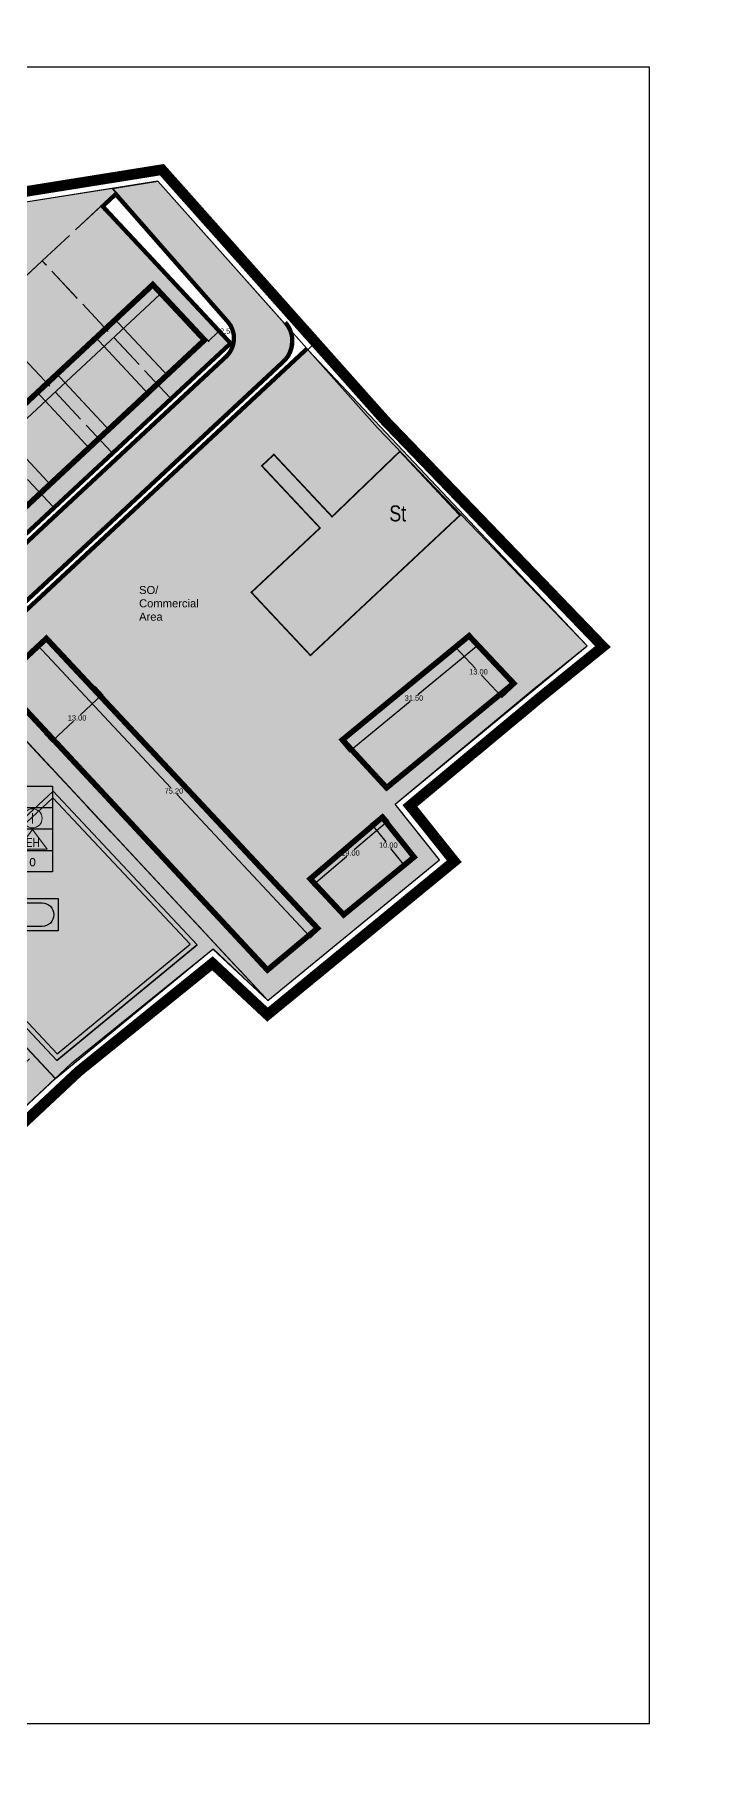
# Model space of a CAD drawing. Header units: metres. Extents: x 362096 to 727297, y 5619965 to 11243182.
# Drawn here: x 363655.4 to 363781, y 5621298.2 to 5621624.5 of the extents above; entities that cross this region are included whole.
import ezdxf
from ezdxf.enums import TextEntityAlignment as Align

# ---------------------------------------------------------------- set-up
doc = ezdxf.new("R2010")
doc.units = ezdxf.units.M
doc.header["$MEASUREMENT"] = 0
doc.header["$XCLIPFRAME"] = 0
for name, pattern in [('BAUGRENZE2', [10.25, 3.5, -1, 3.5, -1, 0.25, -1]), ('GELTUNGSBEREICH', [8.5, 7, -1.5]), ('NEBENANLAGE', [3, 1, -1, 1])]:
    doc.linetypes.add(name, pattern=pattern)
doc.layers.get('0').update_dxf_attribs({"color": 252})
for name, color, linetype in [('ALLGEMEINE-WOHNGEBIETE_FA', 11, 'Continuous'), ('BAUGRENZE_FA', 150, 'Continuous'), ('BAUGRENZE_GL', 7, 'Continuous'), ('DETACHED HOUSES', 255, 'Continuous'), ('GELTUNGSBEREICH_B', 7, 'Continuous'), ('GEMEINBEDARF_FA', 231, 'Continuous'), ('GRÜNFLÄCHE_B', 7, 'Continuous'), ('institutional building  new', 255, 'Continuous'), ('KINDER GARDEN', 255, 'Continuous'), ('MAJOR ROAD', 255, 'Continuous'), ('NEBENANLAGEN_B', 7, 'Continuous'), ('NUTZUNGSABGRENZUNG_GL', 7, 'Continuous'), ('NUTZUNGSSCHABLONE_B', 250, 'Continuous'), ('PLOT BOUNDARIES', 80, 'GELTUNGSBEREICH'), ('PZV_BLOCKHINTERGRUND', 254, 'Continuous'), ('RESIDENTIAL ROAD', 250, 'Continuous'), ('SONDERBAUFL-ERHOLUNG_FA', 30, 'Continuous'), ('SPORT-SPIELANLAGE_SW', 7, 'Continuous'), ('STRASSENBEGRENZUNG_FA', 72, 'Continuous'), ('STRASSENBEGRENZUNG_GL', 7, 'Continuous'), ('STRASSENVERKEHRSFLÄCHE_FA', 40, 'Continuous'), ('UMGR_ALLGEMEINE-WOHNGEBIETE', 7, 'Continuous'), ('UMGR_GELTUNGSBEREICH', 7, 'Continuous'), ('UMGR_GEMEINBEDARF', 7, 'Continuous'), ('UMGR_NEBENANLAGEN', 1, 'Continuous'), ('UMGR_SONDERBAUFL-ERHOLUNG', 7, 'Continuous'), ('UMGR_SPORT-SPIELANLAGE', 7, 'Continuous'), ('UMGR_STRASSENVERKEHRSFLÄCHE', 7, 'Continuous'), ('UMGR_WOHNBAUFLÄCHE', 7, 'Continuous'), ('WOHNBAUFLÄCHE_FA', 11, 'Continuous')]:
    doc.layers.add(name, color=color, linetype=linetype)
doc.layers.add('Land Register', color=7, linetype='Continuous', transparency=0.9)
doc.layers.add('Planning area', color=1, linetype='Continuous', plot=False)
doc.layers.get('0').off()
doc.layers.get('0').freeze()
doc.styles.add('PZV', font='arial.ttf', dxfattribs={"width": 0.8})
doc.styles.add('PZV-Geschossigkeit', font='arial.ttf', dxfattribs={"width": 0.8})
doc.styles.get("Standard").update_dxf_attribs({"font": 'arial.ttf', "height": 1})
doc.linetypes.add('ABGRENZUNG', pattern='A,2,0,[120,bplan.shx,S=0.015,R=0,X=0,Y=0],2', length=4)
doc.linetypes.add('SPANLAGE', pattern='A,0,[120,bplan.shx,S=0.006,R=0,X=0,Y=-0.3],-1,[120,bplan.shx,S=0.006,R=0,X=0,Y=0.3],-1', length=2)
doc.dimstyles.get("Standard").update_dxf_attribs({"dimtxt": 0.18, "dimasz": 0.18, "dimexe": 0.18, "dimexo": 0.0625, "dimgap": 0.09, "dimtad": 0, "dimtih": 1, "dimtoh": 1, "dimdec": 4, "dimzin": 0, "dimdsep": 46, "dimtxsty": 'Standard', "dimcen": 0.09, "dimadec": 0, "dimazin": 0, "dimtfac": 1, "dimtdec": 4, "dimtofl": 0, "dimtmove": 0, "dimatfit": 3, "dimfxl": 1, "dimtolj": 1, "dimtzin": 0, "dimarcsym": 0})
picture_1 = doc.add_image_def('image1.tif', size_in_pixel=(6400, 6400))

# ---------------------------------------------------------------- blocks, each defined once
blk = doc.blocks.new('*D108')
at = {"layer": 'Defpoints', "color": 0, "transparency": 16777216}
for p in [(363677.51, 5621577.48), (363678.93, 5621575.96), (363583.26, 5621489.47)]:
    blk.add_point(p, dxfattribs=at)
at = {"layer": 'RESIDENTIAL ROAD', "color": 0, "lineweight": -2, "transparency": 16777216}
for p, q in [((363677.55, 5621577.44), (363679.05, 5621575.83)), ((363678.8, 5621575.84), (363632.45, 5621532.55)), ((363584.82, 5621488.07), (363631.16, 5621531.35)), ((363583.3, 5621489.43), (363584.81, 5621487.82))]:
    blk.add_line(p, q, dxfattribs=at)
at = {"layer": 'RESIDENTIAL ROAD', "color": 0, "transparency": 16777216}
for points in [[(363678.78, 5621575.86), (363678.82, 5621575.81), (363678.93, 5621575.96)], [(363584.8, 5621488.09), (363584.84, 5621488.05), (363584.68, 5621487.95)]]:
    blk.add_solid(points, dxfattribs=at)
at = {"layer": 'RESIDENTIAL ROAD', "color": 0, "transparency": 16777216, "insert": (363631.81, 5621531.95), "char_height": 1, "attachment_point": 5}
blk.add_mtext('\\A1;130.00', dxfattribs=at)
blk = doc.blocks.new('*D111')
at = {"layer": 'Defpoints', "color": 0, "transparency": 16777216}
for p in [(363666.7, 5621502.35), (363668.08, 5621500.87), (363657.19, 5621493.49)]:
    blk.add_point(p, dxfattribs=at)
at = {"layer": 'RESIDENTIAL ROAD', "color": 0, "lineweight": -2, "transparency": 16777216}
for p, q in [((363666.74, 5621502.3), (363668.2, 5621500.73)), ((363667.95, 5621500.74), (363663.97, 5621497.04)), ((363658.7, 5621492.13), (363662.68, 5621495.84)), ((363657.23, 5621493.44), (363658.69, 5621491.87))]:
    blk.add_line(p, q, dxfattribs=at)
at = {"layer": 'RESIDENTIAL ROAD', "color": 0, "transparency": 16777216}
for points in [[(363667.93, 5621500.77), (363667.97, 5621500.72), (363668.08, 5621500.87)], [(363658.68, 5621492.15), (363658.72, 5621492.11), (363658.57, 5621492.01)]]:
    blk.add_solid(points, dxfattribs=at)
at = {"layer": 'RESIDENTIAL ROAD', "color": 0, "transparency": 16777216, "insert": (363663.32, 5621496.44), "char_height": 1, "attachment_point": 5}
blk.add_mtext('\\A1;13.00', dxfattribs=at)
blk = doc.blocks.new('*D112')
at = {"layer": 'Defpoints', "color": 0, "transparency": 16777216}
for p in [(363657.59, 5621511.9), (363708.96, 5621456.98), (363707.15, 5621455.29)]:
    blk.add_point(p, dxfattribs=at)
at = {"layer": 'RESIDENTIAL ROAD', "color": 0, "lineweight": -2, "transparency": 16777216}
for p, q in [((363657.54, 5621511.86), (363655.65, 5621510.09)), ((363655.91, 5621510.09), (363680.91, 5621483.35)), ((363707.03, 5621455.42), (363682.03, 5621482.15)), ((363708.91, 5621456.94), (363707.02, 5621455.17))]:
    blk.add_line(p, q, dxfattribs=at)
at = {"layer": 'RESIDENTIAL ROAD', "color": 0, "transparency": 16777216}
for points in [[(363655.93, 5621510.11), (363655.88, 5621510.06), (363655.78, 5621510.22)], [(363707.05, 5621455.44), (363707.01, 5621455.4), (363707.15, 5621455.29)]]:
    blk.add_solid(points, dxfattribs=at)
at = {"layer": 'RESIDENTIAL ROAD', "color": 0, "transparency": 16777216, "insert": (363681.47, 5621482.75), "char_height": 1, "attachment_point": 5}
blk.add_mtext('\\A1;75.20', dxfattribs=at)
blk = doc.blocks.new('*D113')
at = {"layer": 'Defpoints', "color": 0, "transparency": 16777216}
for p in [(363720.57, 5621478.38), (363721.62, 5621477.16), (363706.44, 5621466.3)]:
    blk.add_point(p, dxfattribs=at)
at = {"layer": 'RESIDENTIAL ROAD', "color": 0, "lineweight": -2, "transparency": 16777216}
for p, q in [((363721.48, 5621477.05), (363715.25, 5621471.72)), ((363720.61, 5621478.33), (363721.73, 5621477.03)), ((363707.62, 5621465.2), (363713.85, 5621470.52)), ((363706.48, 5621466.25), (363707.6, 5621464.94))]:
    blk.add_line(p, q, dxfattribs=at)
at = {"layer": 'RESIDENTIAL ROAD', "color": 0, "transparency": 16777216}
for points in [[(363721.46, 5621477.07), (363721.5, 5621477.02), (363721.62, 5621477.16)], [(363707.6, 5621465.22), (363707.64, 5621465.17), (363707.48, 5621465.08)]]:
    blk.add_solid(points, dxfattribs=at)
at = {"layer": 'RESIDENTIAL ROAD', "color": 0, "transparency": 16777216, "insert": (363714.55, 5621471.12), "char_height": 1, "attachment_point": 5}
blk.add_mtext('\\A1;19.00', dxfattribs=at)
blk = doc.blocks.new('*D114')
at = {"layer": 'Defpoints', "color": 0, "transparency": 16777216}
for p in [(363720.61, 5621478.33), (363727.03, 5621470.29), (363724.86, 5621468.56)]:
    blk.add_point(p, dxfattribs=at)
at = {"layer": 'RESIDENTIAL ROAD', "color": 0, "lineweight": -2, "transparency": 16777216}
for p, q in [((363720.57, 5621478.3), (363718.3, 5621476.49)), ((363718.55, 5621476.46), (363721.17, 5621473.18)), ((363724.75, 5621468.7), (363722.13, 5621471.98)), ((363726.98, 5621470.25), (363724.72, 5621468.44))]:
    blk.add_line(p, q, dxfattribs=at)
at = {"layer": 'RESIDENTIAL ROAD', "color": 0, "transparency": 16777216}
for points in [[(363718.58, 5621476.48), (363718.53, 5621476.44), (363718.44, 5621476.6)], [(363724.77, 5621468.72), (363724.72, 5621468.68), (363724.86, 5621468.56)]]:
    blk.add_solid(points, dxfattribs=at)
at = {"layer": 'RESIDENTIAL ROAD', "color": 0, "transparency": 16777216, "insert": (363721.65, 5621472.58), "char_height": 1, "attachment_point": 5}
blk.add_mtext('\\A1;10.00', dxfattribs=at)
blk = doc.blocks.new('*D137')
at = {"layer": 'Defpoints', "color": 0, "transparency": 16777216}
for p in [(363687.77, 5621567.26), (363689.6, 5621568.97), (363689.75, 5621568.81)]:
    blk.add_point(p, dxfattribs=at)
at = {"layer": 'RESIDENTIAL ROAD', "color": 0, "lineweight": -2, "transparency": 16777216}
for p, q in [((363687.81, 5621567.22), (363688.04, 5621566.97)), ((363688.05, 5621567.22), (363689.62, 5621568.68)), ((363689.64, 5621568.92), (363689.87, 5621568.68)), ((363689.75, 5621568.81), (363689.88, 5621568.93)), ((363689.88, 5621568.93), (363690.06, 5621568.93))]:
    blk.add_line(p, q, dxfattribs=at)
at = {"layer": 'RESIDENTIAL ROAD', "color": 0, "transparency": 16777216}
for points in [[(363688.03, 5621567.25), (363688.07, 5621567.2), (363687.92, 5621567.1)], [(363689.6, 5621568.71), (363689.64, 5621568.66), (363689.75, 5621568.81)]]:
    blk.add_solid(points, dxfattribs=at)
at = {"layer": 'RESIDENTIAL ROAD', "color": 0, "transparency": 16777216, "insert": (363691.46, 5621568.93), "char_height": 1, "attachment_point": 5}
blk.add_mtext('\\A1;2.50', dxfattribs=at)
blk = doc.blocks.new('SCHABL-DYN3')
at = {"layer": 'PZV_BLOCKHINTERGRUND'}
blk.add_hatch(color=256, dxfattribs=at).paths.add_polyline_path([(-7.5, 8), (7.5, 8), (7.5, -8), (-7.5, -8)])
for p, q in [((0, 4), (-7.5, 4)), ((7.5, 0), (-7.5, 0)), ((0, -4), (-7.5, -4)), ((0, -4), (0, -8))]:
    blk.add_line(p, q)
blk.add_lwpolyline([(-7.5, 8), (7.5, 8), (7.5, -8), (-7.5, -8)], close=True)
for points in [[(0, 4), (0, 0), (0, -4)], [(0, 4), (7.5, 4)], [(0, -4), (7.5, -4)]]:
    blk.add_lwpolyline(points)
at = {"lineweight": 13}
blk.add_lwpolyline([(3.75, -0.11), (3.75, -0.11), (0.98, -3.76), (6.51, -3.76)], close=True, dxfattribs=at)
for centre in [(3.75, 2), (-3.75, -2)]:
    blk.add_circle(centre, 1.8, dxfattribs=at)
for tag, height, style, width, p in [('PZVADBN#BLANK#PZVGL1', 2.5, 'PZV', 0.9, (0, 6)), ('GRZ', 2, 'PZV', 0.8, (-3.75, 2)), ('VG', 2, 'PZV-Geschossigkeit', 0.8, (3.75, 2)), ('GFZ', 2, 'PZV', 0.8, (-3.75, -2)), ('BAUART', 1.7, 'PZV', 0.8, (3.8, -2.55)), ('DACHFORM', 2, 'PZV', 0.8, (-3.75, -6)), ('BAUW', 2, 'PZV', 0.8, (3.75, -6))]:
    blk.add_attdef(tag, text='', height=height, dxfattribs=dict(style=style, width=width)).set_placement(p, align=Align.MIDDLE)
blk = doc.blocks.new('PZV09G')
at = {"layer": 'PZV_BLOCKHINTERGRUND'}
blk.add_hatch(color=256, dxfattribs=at).paths.add_polyline_path([(-5, 3.06), (5, 3.06), (5, -3.05), (-5, -3.05)])
at = {"color": 0}
blk.add_lwpolyline([(-5, 3.06), (5, 3.06), (5, -3.05), (-5, -3.05)], close=True, dxfattribs=at)
blk.add_lwpolyline([(-1.94, -2.22, -1), (-1.94, 2.23), (1.95, 2.23, -1), (1.95, -2.22)], format="xyb", close=True, dxfattribs=at)
blk.add_lwpolyline([(-1.94, -2.22, -1), (-1.94, 2.23), (1.95, 2.23, -1), (1.95, -2.22)], format="xyb", close=True, dxfattribs=at)
for points in [[(-2.89, 2), (-2.89, 2), (-2.89, 2), (-2.89, 2)], [(-2.89, 2), (-2.89, 2), (-2.89, 2), (-2.89, 2)], [(-2.89, 2), (-2.89, 2), (-2.89, 2), (-2.89, 2), (-2.89, 2)], [(-2.89, 2), (-2.89, 2)], [(-2.89, 2), (-2.89, 2)], [(-2.89, 2), (-2.89, 2)], [(-2.89, 2), (-2.89, 2)], [(-2.89, 2), (-2.89, 2), (-2.89, 2), (-2.89, 2), (-2.89, 2), (-2.89, 2), (-2.89, 2), (-2.89, 2), (-2.89, 2), (-2.89, 2), (-2.89, 2), (-2.89, 2), (-2.89, 2), (-2.89, 2), (-2.89, 2), (-2.89, 2), (-2.89, 2), (-2.89, 2), (-2.89, 2), (-2.89, 2), (-2.89, 2), (-2.89, 2), (-2.89, 2), (-2.89, 2), (-2.89, 2), (-2.89, 2), (-2.89, 2), (-2.89, 2), (-2.89, 2), (-2.89, 2), (-2.89, 2), (-2.89, 2), (-2.89, 2), (-2.89, 2), (-2.89, 2), (-2.89, 2), (-2.89, 2), (-2.89, 2), (-2.89, 2), (-2.89, 2), (-2.89, 2)], [(-2.89, 2), (-2.89, 2)], [(-2.89, 2), (-2.89, 2), (-2.89, 2)], [(-2.89, 2), (-2.89, 2)], [(-2.89, 2), (-2.89, 2), (-2.89, 2), (-2.89, 2), (-2.89, 2)], [(-2.89, 2), (-2.89, 2), (-2.89, 2), (-2.89, 2)]]:
    blk.add_lwpolyline(points)
blk.add_circle((-2.89, 2), 0.0000000663)
blk.add_arc((-2.89, 2), 0.0000000324, 40.5637, 315.6904)
at = {"color": 0, "style": 'PZV', "width": 0.8}
blk.add_attdef('PZVAUF', text='', height=2.5, dxfattribs=at).set_placement((0, 0.01), align=Align.MIDDLE)
blk = doc.blocks.new('*D165')
at = {"layer": 'Defpoints', "color": 0, "transparency": 16777216}
for p in [(363736.82, 5621512.37), (363738.63, 5621510.16), (363712.48, 5621492.39)]:
    blk.add_point(p, dxfattribs=at)
at = {"layer": 'RESIDENTIAL ROAD', "color": 0, "lineweight": -2, "transparency": 16777216}
for p, q in [((363736.86, 5621512.32), (363738.74, 5621510.02)), ((363738.49, 5621510.05), (363727.19, 5621500.77)), ((363714.43, 5621490.3), (363725.73, 5621499.57)), ((363712.52, 5621492.34), (363714.41, 5621490.04))]:
    blk.add_line(p, q, dxfattribs=at)
at = {"layer": 'RESIDENTIAL ROAD', "color": 0, "transparency": 16777216}
for points in [[(363738.47, 5621510.07), (363738.51, 5621510.03), (363738.63, 5621510.16)], [(363714.41, 5621490.32), (363714.45, 5621490.27), (363714.29, 5621490.18)]]:
    blk.add_solid(points, dxfattribs=at)
at = {"layer": 'RESIDENTIAL ROAD', "color": 0, "transparency": 16777216, "insert": (363726.46, 5621500.17), "char_height": 1, "attachment_point": 5}
blk.add_mtext('\\A1;31.50', dxfattribs=at)
blk = doc.blocks.new('*D166')
at = {"layer": 'Defpoints', "color": 0, "transparency": 16777216}
for p in [(363736.82, 5621512.37), (363745.72, 5621502.89), (363743, 5621500.34)]:
    blk.add_point(p, dxfattribs=at)
at = {"layer": 'RESIDENTIAL ROAD', "color": 0, "lineweight": -2, "transparency": 16777216}
for p, q in [((363736.78, 5621512.32), (363733.97, 5621509.69)), ((363734.23, 5621509.69), (363737.99, 5621505.68)), ((363742.88, 5621500.47), (363739.12, 5621504.48)), ((363745.67, 5621502.85), (363742.87, 5621500.22))]:
    blk.add_line(p, q, dxfattribs=at)
at = {"layer": 'RESIDENTIAL ROAD', "color": 0, "transparency": 16777216}
for points in [[(363734.25, 5621509.71), (363734.21, 5621509.67), (363734.11, 5621509.82)], [(363742.9, 5621500.49), (363742.86, 5621500.45), (363743, 5621500.34)]]:
    blk.add_solid(points, dxfattribs=at)
at = {"layer": 'RESIDENTIAL ROAD', "color": 0, "transparency": 16777216, "insert": (363738.55, 5621505.08), "char_height": 1, "attachment_point": 5}
blk.add_mtext('\\A1;13.00', dxfattribs=at)
blk = doc.blocks.new('PZV153C')
for points in [[(-1.09, 0.17), (-1.09, 0.17), (-1.09, 0.17), (-1.09, 0.17)], [(-1.09, 0.17), (-1.09, 0.17), (-1.09, 0.17), (-1.09, 0.17)], [(-1.09, 0.17), (-1.09, 0.17), (-1.09, 0.17), (-1.09, 0.17), (-1.09, 0.17)], [(-1.09, 0.17), (-1.09, 0.17)], [(-1.09, 0.17), (-1.09, 0.17)], [(-1.09, 0.17), (-1.09, 0.17)], [(-1.09, 0.17), (-1.09, 0.17)], [(-1.09, 0.17), (-1.09, 0.17), (-1.09, 0.17), (-1.09, 0.17), (-1.09, 0.17), (-1.09, 0.17), (-1.09, 0.17), (-1.09, 0.17), (-1.09, 0.17), (-1.09, 0.17), (-1.09, 0.17), (-1.09, 0.17), (-1.09, 0.17), (-1.09, 0.17), (-1.09, 0.17), (-1.09, 0.17), (-1.09, 0.17), (-1.09, 0.17), (-1.09, 0.17), (-1.09, 0.17), (-1.09, 0.17), (-1.09, 0.17), (-1.09, 0.17), (-1.09, 0.17), (-1.09, 0.17), (-1.09, 0.17), (-1.09, 0.17), (-1.09, 0.17), (-1.09, 0.17), (-1.09, 0.17), (-1.09, 0.17), (-1.09, 0.17), (-1.09, 0.17), (-1.09, 0.17), (-1.09, 0.17), (-1.09, 0.17), (-1.09, 0.17), (-1.09, 0.17), (-1.09, 0.17), (-1.09, 0.17), (-1.09, 0.17)], [(-1.09, 0.17), (-1.09, 0.17)], [(-1.09, 0.17), (-1.09, 0.17), (-1.09, 0.17)], [(-1.09, 0.17), (-1.09, 0.17)], [(-1.09, 0.17), (-1.09, 0.17), (-1.09, 0.17), (-1.09, 0.17), (-1.09, 0.17)], [(-1.09, 0.17), (-1.09, 0.17), (-1.09, 0.17), (-1.09, 0.17)]]:
    blk.add_lwpolyline(points)
blk.add_circle((-1.09, 0.17), 0.0000000663)
blk.add_arc((-1.09, 0.17), 0.0000000324, 40.5637, 315.6904)
at = {"color": 0, "style": 'PZV', "width": 0.8}
blk.add_text('St', height=3, dxfattribs=at).set_placement((-0.08, 0.02), align=Align.MIDDLE)

msp = doc.modelspace()

# ---------------------------------------------------------------- hatches: boundary and pattern name
at = {"layer": 'ALLGEMEINE-WOHNGEBIETE_FA'}
h = msp.add_hatch(color=256, dxfattribs=at)
edge = h.paths.add_edge_path(flags=0)
edge.add_line((363542.76144, 5621523.65725), (363541.20472, 5621520.55609))
edge.add_line((363541.20472, 5621520.55609), (363584.86061, 5621473.91442))
edge.add_arc((363588.51105, 5621477.33118), 5, 223.1061435, 312.9757229)
edge.add_line((363591.9195, 5621473.67297), (363691.73815, 5621566.67633))
edge.add_line((363691.73815, 5621566.67633), (363667.7575, 5621592.35601))
edge.add_line((363667.7575, 5621592.35601), (363670.57574, 5621594.97802))
edge.add_line((363670.57574, 5621594.97802), (363669.94471, 5621595.69642))
edge.add_line((363669.94471, 5621595.69642), (363652.51343, 5621592.90716))
edge.add_line((363652.51343, 5621592.90716), (363641.54138, 5621603.29309))
edge.add_line((363641.54138, 5621603.29309), (363625.32309, 5621600.75645))
edge.add_line((363625.32309, 5621600.75645), (363542.76144, 5621523.65725))
at = {"layer": 'GEMEINBEDARF_FA'}
msp.add_hatch(color=256, dxfattribs=at).paths.add_polyline_path([(363641.83139, 5621504.93423), (363613.13063, 5621478.19702), (363659.26586, 5621428.83515), (363688.81245, 5621453.15639), (363699.09209, 5621443.47596), (363641.83261, 5621504.93472)], flags=0)
at = {"layer": 'SONDERBAUFL-ERHOLUNG_FA'}
msp.add_hatch(color=256, dxfattribs=at).paths.add_polyline_path([(363641.72522, 5621505.04681), (363699.0917, 5621443.4765), (363731.22414, 5621469.84979), (363722.91775, 5621480.25357), (363758.92362, 5621509.97935), (363706.56199, 5621565.45674)], flags=0)
at = {"layer": 'STRASSENVERKEHRSFLÄCHE_FA'}
h = msp.add_hatch(color=256, dxfattribs=at)
edge = h.paths.add_edge_path(flags=0)
edge.add_arc((3772547.28605, 1962811.21575), 5000669.47268, 132.97489330745, 132.97655243753, ccw=False)
edge.add_arc((363698.41572, 5621567.09175), 4.99993, 312.9748933, 401.654494)
edge.add_line((363702.1515, 5621570.41489), (363678.45159, 5621597.05765))
edge.add_line((363678.45159, 5621597.05765), (363669.94471, 5621595.69642))
edge.add_line((363669.94471, 5621595.69642), (363691.72244, 5621570.90336))
edge.add_arc((363687.96586, 5621567.60366), 5, -47.0242771, 41.2954305, ccw=False)
edge.add_line((363691.3743, 5621563.94544), (363591.83499, 5621471.20235))
edge.add_arc((363588.42654, 5621474.86056), 5, 223.1061452, 312.9757229, ccw=False)
edge.add_line((363584.7761, 5621471.4438), (363483.64342, 5621579.49331))
edge.add_line((363483.64342, 5621579.49331), (363474.41697, 5621578.09305))
edge.add_line((363474.41697, 5621578.09305), (363633.89754, 5621405.88292))
edge.add_line((363633.89754, 5621405.88292), (363636.58196, 5621407.61934))
edge.add_line((363636.58196, 5621407.61934), (363639.71528, 5621410.55208))
edge.add_line((363639.71528, 5621410.55208), (363595.63593, 5621457.64617))
edge.add_arc((363599.28651, 5621461.06289), 5.00007, 132.9765524, 223.1047861, ccw=False)
at = {"layer": 'WOHNBAUFLÄCHE_FA'}
msp.add_hatch(color=256, dxfattribs=at).paths.add_polyline_path([(363613.08369, 5621478.15246), (363598.43428, 5621464.53143), (363597.73918, 5621463.71751), (363597.24268, 5621462.73485), (363596.98449, 5621461.71249), (363596.93482, 5621460.61069), (363597.14635, 5621459.53054), (363597.57447, 5621458.5294), (363598.24687, 5621457.64943), (363641.10265, 5621411.85508), (363659.27844, 5621428.8186), (363613.09043, 5621478.15458)], flags=0)

# ---------------------------------------------------------------- linework, layer by layer
at = {"layer": 'BAUGRENZE_FA', "const_width": 0.8}
for points in [[(363677.50769, 5621577.48288), (363583.26185, 5621489.47252), (363592.78293, 5621479.27687), (363687.02878, 5621567.28723)], [(363649.00432, 5621503.19209), (363699.01102, 5621449.35367), (363708.19391, 5621457.02501), (363657.56268, 5621511.16322)], [(363713.2374, 5621492.32602), (363721.34123, 5621483.52304), (363744.95303, 5621502.93943), (363736.77428, 5621511.64951)], [(363707.19664, 5621466.25665), (363713.30271, 5621459.70074), (363726.29959, 5621470.36817), (363720.50178, 5621477.62995)]]:
    msp.add_lwpolyline(points, close=True, dxfattribs=at)
at = {"layer": 'BAUGRENZE_GL', "linetype": 'BAUGRENZE2', "const_width": 0.25, "flags": 128}
for points in [[(363677.53308, 5621578.22491), (363582.51982, 5621489.49791), (363592.75755, 5621478.53484), (363687.77081, 5621567.26184), (363677.53308, 5621578.22491)], [(363648.26285, 5621503.21894), (363698.96534, 5621448.63142), (363708.95662, 5621456.97809), (363657.58825, 5621511.90448), (363648.26285, 5621503.21894)], [(363712.47483, 5621492.37922), (363721.29122, 5621482.80221), (363745.71956, 5621502.89005), (363736.82078, 5621512.36695), (363712.47483, 5621492.37922)], [(363706.43906, 5621466.29974), (363713.25462, 5621458.98208), (363727.03303, 5621470.29096), (363720.57332, 5621478.38177), (363706.43906, 5621466.29974)]]:
    msp.add_lwpolyline(points, dxfattribs=at)
at = {"layer": 'BAUGRENZE_GL', "const_width": 0.25}
for points in [[(363687.58809, 5621567.09121), (363687.77081, 5621567.26184), (363687.60018, 5621567.44456)], [(363657.75902, 5621511.72189), (363657.58825, 5621511.90448), (363657.40531, 5621511.73409)], [(363736.99191, 5621512.1847), (363736.82078, 5621512.36695), (363736.62755, 5621512.20832)], [(363745.52647, 5621502.73127), (363745.71956, 5621502.89005), (363745.54843, 5621503.0723)], [(363721.1219, 5621482.98614), (363721.29122, 5621482.80221), (363721.48432, 5621482.96099)], [(363720.7293, 5621478.1864), (363720.57332, 5621478.38177), (363720.38329, 5621478.21933)], [(363726.83979, 5621470.13235), (363727.03303, 5621470.29096), (363726.87705, 5621470.48633)], [(363708.76476, 5621456.81781), (363708.95662, 5621456.97809), (363708.78586, 5621457.16068)], [(363713.08423, 5621459.16502), (363713.25462, 5621458.98208), (363713.44786, 5621459.14069)], [(363698.7952, 5621448.81459), (363698.96534, 5621448.63142), (363699.1572, 5621448.79169)]]:
    msp.add_lwpolyline(points, dxfattribs=at)
at = {"layer": 'DETACHED HOUSES'}
msp.add_line((363645.83136, 5621571.88055), (363656.79443, 5621582.11828), dxfattribs=at)
for points in [[(363680.4621, 5621560.43669), (363687.77081, 5621567.26184), (363677.53308, 5621578.22491), (363670.22437, 5621571.39975)], [(363669.49903, 5621550.19895), (363676.80774, 5621557.02411), (363666.57001, 5621567.98718), (363659.2613, 5621561.16202)], [(363658.53596, 5621539.96122), (363665.84467, 5621546.78638), (363655.60694, 5621557.74945), (363648.29823, 5621550.92429)]]:
    msp.add_lwpolyline(points, close=True, dxfattribs=at)
at = {"layer": 'GELTUNGSBEREICH_B', "linetype": 'GELTUNGSBEREICH', "const_width": 2, "flags": 128}
msp.add_lwpolyline([(363725.70355, 5621479.96983), (363749.87174, 5621500.08072), (363761.87683, 5621509.79648), (363721.06323, 5621552.16402), (363679.21762, 5621599.20567), (363653.19294, 5621595.04134), (363646.11333, 5621601.97746), (363642.1496, 5621605.41254), (363547.66217, 5621590.63411), (363514.70329, 5621585.98516), (363473.86422, 5621580.10616), (363440.12318, 5621575.97923), (363445.92185, 5621540.01298), (363453.08894, 5621514.37931), (363465.28103, 5621479.84175), (363476.11022, 5621454.9866), (363525.33724, 5621325.67051), (363547.75111, 5621325.36884), (363570.94695, 5621324.72891), (363586.29307, 5621325.58685), (363579.99361, 5621330.76607), (363600.08467, 5621336.4305), (363610.88992, 5621339.47284), (363581.76194, 5621376.88367), (363603.69331, 5621392.79506), (363609.01074, 5621387.40297), (363637.81822, 5621406.03707), (363663.61616, 5621430.18355), (363688.69313, 5621450.44462), (363699.00724, 5621440.81977), (363734.01822, 5621469.55568)], close=True, dxfattribs=at)
at = {"layer": 'GELTUNGSBEREICH_B', "const_width": 2}
for points in [[(363680.54689, 5621597.71134), (363679.21762, 5621599.20567), (363677.24274, 5621598.88966)], [(363655.16782, 5621595.35734), (363653.19294, 5621595.04134), (363651.76432, 5621596.441)], [(363760.32217, 5621508.53829), (363761.87683, 5621509.79648), (363760.48927, 5621511.23686)], [(363726.95142, 5621478.40687), (363725.70355, 5621479.96983), (363727.24091, 5621481.2491)], [(363732.47226, 5621468.28681), (363734.01822, 5621469.55568), (363732.77035, 5621471.11864)], [(363687.13745, 5621449.1877), (363688.69313, 5621450.44462), (363690.15536, 5621449.08011)], [(363697.54501, 5621442.18429), (363699.00724, 5621440.81977), (363700.55319, 5621442.08864)]]:
    msp.add_lwpolyline(points, dxfattribs=at)
at = {"layer": 'institutional building  new'}
msp.add_line((363685.83867, 5621453.91481), (363659.5174, 5621432.23686), dxfattribs=at)
msp.add_lwpolyline([(363722.91775, 5621480.25357), (363751.57121, 5621504.02902)], dxfattribs=at)
at = {"layer": 'KINDER GARDEN'}
msp.add_line((363659.5174, 5621432.23686), (363633.93787, 5621459.50463), dxfattribs=at)
msp.add_lwpolyline([(363685.83867, 5621453.91481), (363658.83442, 5621482.70132), (363633.93787, 5621459.50463)], dxfattribs=at)
at = {"layer": 'MAJOR ROAD'}
for p, q in [((363669.94471, 5621595.69642), (363678.45159, 5621597.05765)), ((363702.15145, 5621570.41494), (363678.45159, 5621597.05765)), ((363691.72244, 5621570.90336), (363669.94471, 5621595.69642)), ((363691.3743, 5621563.94544), (363591.83499, 5621471.20235)), ((363701.82406, 5621563.43354), (363595.87793, 5621464.72108))]:
    msp.add_line(p, q, dxfattribs=at)
for centre, end in [((363687.96586, 5621567.60366), 41.2954305), ((363698.41562, 5621567.09176), 41.655305)]:
    msp.add_arc(centre, 5, 312.9757229, end, dxfattribs=at)
at = {"layer": 'NUTZUNGSABGRENZUNG_GL', "linetype": 'ABGRENZUNG', "flags": 128}
for points in [[(363641.72522, 5621505.04681), (363699.0917, 5621443.4765)], [(363659.24021, 5621428.82725), (363612.99037, 5621478.27389)]]:
    msp.add_lwpolyline(points, dxfattribs=at)
at = {"layer": 'Planning area', "linetype": 'Continuous'}
msp.add_lwpolyline([(363770.58097, 5621307.9499), (363770.58097, 5621618.42103), (363417.63624, 5621618.42103), (363417.63624, 5621307.9499)], close=True, dxfattribs=at)
at = {"layer": 'PLOT BOUNDARIES'}
for p, q in [((363656.79443, 5621582.11828), (363670.57574, 5621594.97802)), ((363656.79443, 5621582.11828), (363667.7575, 5621592.35601)), ((363691.73815, 5621566.67633), (363667.7575, 5621592.35601)), ((363645.83136, 5621571.88055), (363656.79443, 5621582.11828)), ((363680.76351, 5621556.451), (363656.79443, 5621582.11828)), ((363680.75193, 5621556.4634), (363656.79443, 5621582.11828)), ((363669.78886, 5621546.22567), (363645.83136, 5621571.88055)), ((363691.73815, 5621566.67633), (363591.9195, 5621473.67297)), ((363598.35387, 5621464.63672), (363708.20073, 5621566.9836)), ((363658.81422, 5621536.00033), (363634.86829, 5621561.64282)), ((363641.72522, 5621505.04681), (363699.0917, 5621443.4765))]:
    msp.add_line(p, q, dxfattribs=at)
msp.add_lwpolyline([(363636.85898, 5621416.17472), (363655.15004, 5621433.21693), (363659.24017, 5621428.82708), (363640.94911, 5621411.78487)], close=True, dxfattribs=at)
at = {"layer": 'RESIDENTIAL ROAD'}
for points in [[(363595.63593, 5621457.64617), (363639.71528, 5621410.55208), (363636.58196, 5621407.61934), (363633.89754, 5621405.88292), (363474.41697, 5621578.09305), (363483.64342, 5621579.49331), (363584.7761, 5621471.4438, 0.413547007), (363591.83499, 5621471.20235), (363691.3743, 5621563.94544, 0.405649844), (363691.72244, 5621570.90336), (363669.94471, 5621595.69642), (363678.45159, 5621597.05765), (363702.1515, 5621570.41489, -0.407479741), (363701.82406, 5621563.43354, 0.000007239), (363595.87797, 5621464.72111, 0.414869239), (363595.63593, 5621457.64617, 7.774558093)], [(363474.35807, 5621578.15664), (363483.64342, 5621579.49331), (363584.7761, 5621471.4438, 0.413547007), (363591.83499, 5621471.20235), (363691.3743, 5621563.94544, 0.405649843), (363691.72244, 5621570.90336), (363669.94471, 5621595.69642)], [(363541.20472, 5621520.55609), (363584.86061, 5621473.91442, 0.4337114), (363592.17864, 5621473.91442), (363691.73815, 5621566.67633), (363667.76137, 5621592.35185), (363670.57574, 5621594.97802), (363691.72244, 5621570.90336, -0.405649843), (363691.3743, 5621563.94544), (363591.83499, 5621471.20235, -0.413547007), (363584.7761, 5621471.4438, 0), (363542.52353, 5621516.58618, -0.219220024), (363541.20472, 5621520.55609, 0.460574047)], [(363706.56199, 5621565.45674), (363598.3539, 5621464.63675, 0.414873082), (363598.11181, 5621457.56186), (363640.99293, 5621411.74794), (363639.71528, 5621410.55208), (363595.63593, 5621457.64617, -0.414883141), (363595.87797, 5621464.72111), (363701.82406, 5621563.43354, 0.407469925), (363702.15151, 5621570.41487)]]:
    msp.add_lwpolyline(points, format="xyb", dxfattribs=at)
at = {"layer": 'SPORT-SPIELANLAGE_SW', "linetype": 'SPANLAGE', "flags": 128}
msp.add_lwpolyline([(363635.21211, 5621459.46176), (363659.59653, 5621433.46798), (363684.52547, 5621453.99922), (363658.79169, 5621481.43141)], close=True, dxfattribs=at)
at = {"layer": 'STRASSENBEGRENZUNG_FA', "const_width": 0.5}
msp.add_lwpolyline([(363541.5961, 5621519.55259, 0.16505063), (363542.81557, 5621516.85952), (363585.06814, 5621471.71715, 0.413547007), (363591.56231, 5621471.49501), (363691.10163, 5621564.2381, 0.405649843), (363691.42192, 5621570.63939), (363670.54725, 5621594.40434), (363668.32683, 5621592.3324), (363692.30382, 5621566.65666), (363592.46114, 5621473.63091, -0.432946261), (363584.56857, 5621473.64108)], format="xyb", close=True, dxfattribs=at)
msp.add_lwpolyline([(363702.45038, 5621570.68072, -0.407469925), (363702.09673, 5621563.14089), (363596.15064, 5621464.42845, 0.414883141), (363595.92797, 5621457.91951), (363639.73397, 5621411.11745), (363640.42756, 5621411.76664), (363597.81977, 5621457.28852, -0.414873082), (363598.08122, 5621464.9294), (363706.28931, 5621565.7494)], format="xyb", dxfattribs=at)
at = {"layer": 'STRASSENBEGRENZUNG_GL', "const_width": 0.3}
for points in [[(363541.20472, 5621520.55609, 0.219220024), (363542.52353, 5621516.58618, 0), (363584.7761, 5621471.4438, 0.413547007), (363591.83499, 5621471.20235), (363691.3743, 5621563.94544, 0.405649843), (363691.72244, 5621570.90336), (363670.57574, 5621594.97802), (363667.76137, 5621592.35185), (363691.73815, 5621566.67633), (363592.17864, 5621473.91442, -0.4337114), (363584.86061, 5621473.91442), (363541.20472, 5621520.55609, -0.460574047)], [(363702.15151, 5621570.41487, -0.407469925), (363701.82406, 5621563.43354), (363595.87797, 5621464.72111, 0.414883141), (363595.63593, 5621457.64617), (363639.71528, 5621410.55208), (363640.99293, 5621411.74794), (363598.11181, 5621457.56186, -0.414873082), (363598.3539, 5621464.63675), (363706.56199, 5621565.45674)]]:
    msp.add_lwpolyline(points, format="xyb", dxfattribs=at)
at = {"layer": 'UMGR_ALLGEMEINE-WOHNGEBIETE'}
msp.add_lwpolyline([(363542.76144, 5621523.65725), (363541.20472, 5621520.55609), (363584.86061, 5621473.91442, 0.413547016), (363591.9195, 5621473.67297), (363691.73815, 5621566.67633), (363667.7575, 5621592.35601), (363670.57574, 5621594.97802), (363669.94471, 5621595.69642), (363652.51343, 5621592.90716), (363641.54138, 5621603.29309), (363625.32309, 5621600.75645)], format="xyb", close=True, dxfattribs=at)
at = {"layer": 'UMGR_GELTUNGSBEREICH'}
msp.add_lwpolyline([(363636.58196, 5621407.61934), (363662.30261, 5621431.69348), (363688.78751, 5621453.0921), (363699.0917, 5621443.4765), (363731.22414, 5621469.84979), (363722.91775, 5621480.25357), (363748.60296, 5621501.6268), (363758.92362, 5621509.97935), (363719.59529, 5621550.80507), (363678.45159, 5621597.05765), (363652.51343, 5621592.90716)], dxfattribs=at)
at = {"layer": 'UMGR_GEMEINBEDARF'}
msp.add_lwpolyline([(363641.83139, 5621504.93423), (363613.13063, 5621478.19702), (363659.26586, 5621428.83515), (363688.81245, 5621453.15639), (363699.09209, 5621443.47596), (363641.83261, 5621504.93472)], close=True, dxfattribs=at)
at = {"layer": 'UMGR_NEBENANLAGEN', "linetype": 'NEBENANLAGE', "const_width": 0.3, "flags": 128}
msp.add_lwpolyline([(363697.94234, 5621543.69328), (363708.85756, 5621532.04601), (363695.97919, 5621519.97712), (363707.05666, 5621508.15666), (363735.07299, 5621534.41206), (363723.8294, 5621546.40975), (363711.11607, 5621534.16271), (363700.20095, 5621545.80994)], close=True, dxfattribs=at)
at = {"layer": 'UMGR_NEBENANLAGEN', "const_width": 0.3}
for points in [[(363700.40609, 5621545.59104), (363700.20095, 5621545.80994), (363699.98205, 5621545.60479)], [(363724.03454, 5621546.19085), (363723.8294, 5621546.40975), (363723.61334, 5621546.20162)], [(363698.16124, 5621543.89842), (363697.94234, 5621543.69328), (363698.14748, 5621543.47438)], [(363711.33213, 5621534.37085), (363711.11607, 5621534.16271), (363710.91093, 5621534.38161)], [(363734.85409, 5621534.20692), (363735.07299, 5621534.41206), (363734.86785, 5621534.63096)], [(363708.65242, 5621532.26491), (363708.85756, 5621532.04601), (363708.63866, 5621531.84087)], [(363696.19809, 5621520.18226), (363695.97919, 5621519.97712), (363696.18433, 5621519.75822)], [(363706.85152, 5621508.37556), (363707.05666, 5621508.15666), (363707.27556, 5621508.3618)]]:
    msp.add_lwpolyline(points, dxfattribs=at)
at = {"layer": 'UMGR_SONDERBAUFL-ERHOLUNG'}
msp.add_lwpolyline([(363641.72522, 5621505.04681), (363699.0917, 5621443.4765), (363731.22414, 5621469.84979), (363722.91775, 5621480.25357), (363758.92362, 5621509.97935), (363706.56199, 5621565.45674)], close=True, dxfattribs=at)
at = {"layer": 'UMGR_SPORT-SPIELANLAGE'}
msp.add_lwpolyline([(363633.93787, 5621459.50463), (363659.5174, 5621432.23686), (363685.83867, 5621453.91481), (363658.83442, 5621482.70132)], close=True, dxfattribs=at)
at = {"layer": 'UMGR_STRASSENVERKEHRSFLÄCHE'}
msp.add_lwpolyline([(363595.87797, 5621464.72111, -0.000007239), (363701.82406, 5621563.43354, 0.407479741), (363702.1515, 5621570.41489), (363678.45159, 5621597.05765), (363669.94471, 5621595.69642), (363691.72244, 5621570.90336, -0.405649844), (363691.3743, 5621563.94544), (363591.83499, 5621471.20235, -0.413547007), (363584.7761, 5621471.4438), (363483.64342, 5621579.49331), (363474.41697, 5621578.09305), (363633.89754, 5621405.88292), (363636.58196, 5621407.61934), (363639.71528, 5621410.55208), (363595.63593, 5621457.64617, -0.414869239)], format="xyb", close=True, dxfattribs=at)
at = {"layer": 'UMGR_WOHNBAUFLÄCHE'}
msp.add_lwpolyline([(363613.08369, 5621478.15246), (363598.43428, 5621464.53143), (363597.73918, 5621463.71751), (363597.24268, 5621462.73485), (363596.98449, 5621461.71249), (363596.93482, 5621460.61069), (363597.14635, 5621459.53054), (363597.57447, 5621458.5294), (363598.24687, 5621457.64943), (363641.10265, 5621411.85508), (363659.27844, 5621428.8186), (363613.09043, 5621478.15458)], close=True, dxfattribs=at)

# ---------------------------------------------------------------- block references
at = {"layer": 'GRÜNFLÄCHE_B'}
msp.add_blockref('PZV09G', (363654.8006, 5621459.55377), dxfattribs=at)
at = {"layer": 'NEBENANLAGEN_B'}
msp.add_blockref('PZV153C', (363723.50068, 5621534.75652), dxfattribs=at)
at = {"layer": 'NUTZUNGSSCHABLONE_B'}
ref = msp.add_blockref('SCHABL-DYN3', (363651.23018, 5621475.61628), dxfattribs=at)
ref.add_attrib('BAUW', 'o', dxfattribs={"layer": '0', "height": 2, "style": 'PZV', "width": 0.8}).set_placement((363654.97778, 5621469.61628), align=Align.MIDDLE)
ref.add_attrib('GFZ', '1.2', dxfattribs={"layer": '0', "height": 2, "style": 'PZV', "width": 0.8}).set_placement((363647.48259, 5621473.61628), align=Align.MIDDLE)
ref.add_attrib('GRZ', '0.4', dxfattribs={"layer": '0', "height": 2, "style": 'PZV', "width": 0.8}).set_placement((363647.48259, 5621477.61628), align=Align.MIDDLE)
ref.add_attrib('BAUART', 'EH', dxfattribs={"layer": '0', "height": 1.7, "style": 'PZV', "width": 0.8}).set_placement((363655.02778, 5621473.06628), align=Align.MIDDLE)
ref.add_attrib('DACHFORM', 'FD', dxfattribs={"layer": '0', "height": 2, "style": 'PZV', "width": 0.8}).set_placement((363647.48259, 5621469.61628), align=Align.MIDDLE)
ref.add_attrib('VG', 'I', dxfattribs={"layer": '0', "height": 2, "style": 'PZV-Geschossigkeit', "width": 0.8}).set_placement((363654.97778, 5621477.61628), align=Align.MIDDLE)

# ---------------------------------------------------------------- texts
at = {"layer": 'institutional building  new', "color": 7, "insert": (363674.94068, 5621521.16993), "char_height": 1.5, "attachment_point": 1}
msp.add_mtext_dynamic_manual_height_columns('SO/ Commercial Area ', width=8.6332399, gutter_width=5, heights=[0], dxfattribs=at)

# ---------------------------------------------------------------- dimensions: what is measured, and where the dimension line sits
at = {"layer": 'RESIDENTIAL ROAD'}
for p1, p2, distance, text, picture, middle in [((363583.26185, 5621489.47252), (363677.50769, 5621577.48288), -2.08467, '130.00', '*D108', (363631.80759, 5621531.95407)), ((363687.77081, 5621567.26184), (363689.59799, 5621568.96813), -0.2201, '2.50', '*D137', (363691.45536, 5621568.93011)), ((363657.1872, 5621493.48736), (363666.70016, 5621502.34759), -2.02413, '13.00', '*D111', (363663.32324, 5621496.43629)), ((363706.43906, 5621466.29974), (363720.57332, 5621478.38177), -1.60415, '19.00', '*D113', (363714.54851, 5621471.12139)), ((363720.61393, 5621478.33426), (363727.03303, 5621470.29096), -2.77948, '10.00', '*D114', (363721.65103, 5621472.57885))]:
    dim = msp.add_aligned_dim(p1=p1, p2=p2, distance=distance, text=text, dimstyle='Standard', dxfattribs=at)
    dim.commit()
    dim.dimension.update_dxf_attribs({"geometry": picture, "text_midpoint": middle})
for p1, p2, distance, picture, middle in [((363657.58825, 5621511.90448), (363708.95662, 5621456.97809), -2.47111, '*D112', (363681.46762, 5621482.75338)), ((363712.48329, 5621492.38617), (363736.82078, 5621512.36695), -2.85188, '*D165', (363726.46165, 5621500.17236)), ((363736.82078, 5621512.36695), (363745.71956, 5621502.89005), -3.72483, '*D166', (363738.5548, 5621505.07877))]:
    dim = msp.add_aligned_dim(p1=p1, p2=p2, distance=distance, dimstyle='Standard', override={"dimdec": 2, "dimrnd": 0.05}, dxfattribs=at)
    dim.commit()
    dim.dimension.update_dxf_attribs({"geometry": picture, "text_midpoint": middle})

# ---------------------------------------------------------------- pictures from other files: only their frames are drawn
at = {"layer": 'Land Register'}
image = msp.add_image(picture_1, insert=(362000, 5620000), size_in_units=(2000, 2000), dxfattribs=at)
image.set_boundary_path([(3844.753224, 400.82242), (6399.5, 2878.42266)])
image.dxf.flags = 15
image = msp.add_image(picture_1, insert=(362000, 5620000), size_in_units=(2000, 2000), dxfattribs=at)
image.set_boundary_path([(3844.753224, 400.82242), (6399.5, 2878.42266)])
image.dxf.flags = 15
image = msp.add_image(picture_1, insert=(362000, 5620000), size_in_units=(2000, 2000), dxfattribs=at)
image.set_boundary_path([(3844.753224, 400.82242), (6399.5, 2878.42266)])
image.dxf.flags = 15

doc.saveas('drawing.dxf')
